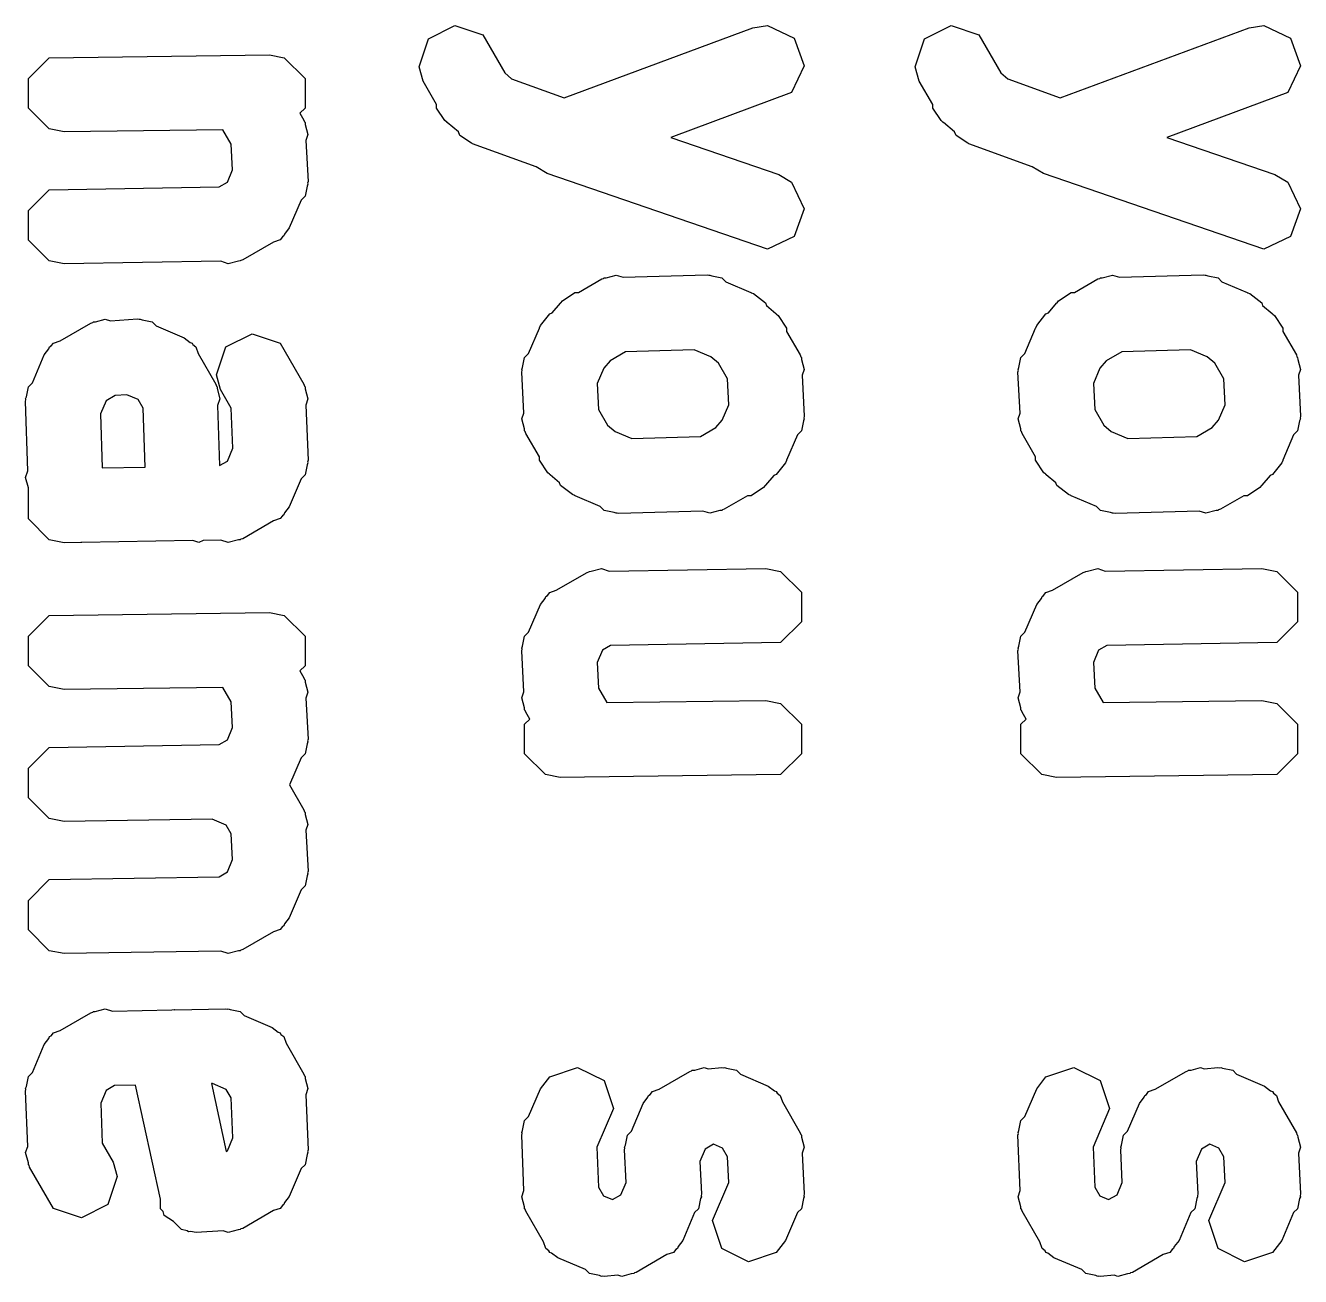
# Model space of a CAD drawing. Extents: x 161.8 to 217, y -91.7 to -65.8.
# Drawn here: x 191.603 to 192.844, y -80.673 to -79.455 of the extents above; entities that cross this region are included whole.
import ezdxf

# ---------------------------------------------------------------- set-up
doc = ezdxf.new("R2010")
doc.units = 0
doc.layers.add('BLACK', color=7, linetype='CONTINUOUS')

msp = doc.modelspace()

# ---------------------------------------------------------------- linework, layer by layer
at = {"layer": 'BLACK', "linetype": 'CONTINUOUS'}
for p, q in [((191.995267, -79.46763), (192.020939, -79.454794)), ((192.020939, -79.454794), (192.048166, -79.463869)), ((192.127325, -79.525095), (192.310984, -79.456884)), ((192.310984, -79.456884), (192.325459, -79.454746)), ((192.325459, -79.454746), (192.351397, -79.467032)), ((192.47825, -79.46763), (192.503922, -79.454794)), ((192.503922, -79.454794), (192.531149, -79.463869)), ((192.610308, -79.525095), (192.793967, -79.456884)), ((192.793967, -79.456884), (192.808442, -79.454746)), ((192.808442, -79.454746), (192.83438, -79.467032)), ((191.986192, -79.494857), (191.995267, -79.46763)), ((192.048166, -79.463869), (192.069588, -79.500831)), ((192.351397, -79.467032), (192.36105, -79.494062)), ((192.469175, -79.494857), (192.47825, -79.46763)), ((192.531149, -79.463869), (192.552571, -79.500831)), ((192.83438, -79.467032), (192.844033, -79.494062)), ((191.626263, -79.486125), (191.840614, -79.48327)), ((191.840614, -79.48327), (191.854965, -79.486125)), ((191.605969, -79.506419), (191.626263, -79.486125)), ((191.854965, -79.486125), (191.875259, -79.506419)), ((191.990056, -79.50897), (191.986192, -79.494857)), ((192.36105, -79.494062), (192.348764, -79.519999)), ((192.473039, -79.50897), (192.469175, -79.494857)), ((192.844033, -79.494062), (192.831747, -79.519999)), ((191.605969, -79.535121), (191.605969, -79.506419)), ((191.875259, -79.506419), (191.875259, -79.535121)), ((192.069588, -79.500831), (192.076288, -79.506509)), ((192.076288, -79.506509), (192.127325, -79.525095)), ((192.552571, -79.500831), (192.559271, -79.506509)), ((192.559271, -79.506509), (192.610308, -79.525095)), ((192.003237, -79.531713), (191.990056, -79.50897)), ((192.348764, -79.519999), (192.231117, -79.563693)), ((192.48622, -79.531713), (192.473039, -79.50897)), ((192.831747, -79.519999), (192.7141, -79.563693)), ((192.003237, -79.535119), (192.003237, -79.531713)), ((192.48622, -79.535119), (192.48622, -79.531713)), ((191.626263, -79.555415), (191.605969, -79.535121)), ((191.875259, -79.535121), (191.870254, -79.540125)), ((191.870254, -79.540125), (191.874155, -79.546856)), ((192.011366, -79.547286), (192.003237, -79.535119)), ((192.494349, -79.547286), (192.48622, -79.535119)), ((191.640614, -79.55827), (191.626263, -79.555415)), ((191.795326, -79.556209), (191.640614, -79.55827)), ((191.803442, -79.570212), (191.795326, -79.556209)), ((191.874155, -79.546856), (191.874651, -79.548668)), ((191.874651, -79.548668), (191.875259, -79.549276)), ((191.875259, -79.549276), (191.875357, -79.551246)), ((191.875357, -79.551246), (191.87802, -79.560969)), ((192.013128, -79.548779), (192.011366, -79.547286)), ((192.013314, -79.5491), (192.013128, -79.548779)), ((192.013631, -79.549205), (192.013314, -79.5491)), ((192.024479, -79.558398), (192.013631, -79.549205)), ((192.496111, -79.548779), (192.494349, -79.547286)), ((192.496297, -79.5491), (192.496111, -79.548779)), ((192.496614, -79.549205), (192.496297, -79.5491)), ((192.507462, -79.558398), (192.496614, -79.549205)), ((191.804694, -79.595306), (191.803442, -79.570212)), ((191.87802, -79.560969), (191.876126, -79.56665)), ((191.876126, -79.56665), (191.878114, -79.606484)), ((192.025977, -79.561893), (192.024479, -79.558398)), ((192.037293, -79.569257), (192.025977, -79.561893)), ((192.037817, -79.569701), (192.037293, -79.569257)), ((192.037975, -79.569701), (192.037817, -79.569701)), ((192.038241, -79.569874), (192.037975, -79.569701)), ((192.099988, -79.592359), (192.038241, -79.569874)), ((192.231117, -79.563693), (192.33621, -79.599741)), ((192.50896, -79.561893), (192.507462, -79.558398)), ((192.520276, -79.569257), (192.50896, -79.561893)), ((192.5208, -79.569701), (192.520276, -79.569257)), ((192.520958, -79.569701), (192.5208, -79.569701)), ((192.521224, -79.569874), (192.520958, -79.569701)), ((192.582971, -79.592359), (192.521224, -79.569874)), ((192.7141, -79.563693), (192.819193, -79.599741)), ((191.799601, -79.607284), (191.804694, -79.595306)), ((192.110984, -79.598942), (192.099988, -79.592359)), ((192.593967, -79.598942), (192.582971, -79.592359)), ((191.79156, -79.611945), (191.799601, -79.607284)), ((191.878114, -79.606484), (191.877747, -79.608327)), ((192.32546, -79.67251), (192.110984, -79.598942)), ((192.33621, -79.599741), (192.348765, -79.607256)), ((192.348765, -79.607256), (192.361051, -79.633194)), ((192.808443, -79.67251), (192.593967, -79.598942)), ((192.819193, -79.599741), (192.831748, -79.607256)), ((192.831748, -79.607256), (192.844034, -79.633194)), ((191.605969, -79.634991), (191.626263, -79.614697)), ((191.626263, -79.614697), (191.79156, -79.611945)), ((191.877203, -79.611059), (191.875259, -79.620835)), ((191.878019, -79.609142), (191.877203, -79.611059)), ((191.877747, -79.608327), (191.878019, -79.609142)), ((191.87141, -79.624683), (191.859869, -79.651827)), ((191.875259, -79.620835), (191.87141, -79.624683)), ((191.605969, -79.663693), (191.605969, -79.634991)), ((192.361051, -79.633194), (192.351397, -79.660224)), ((192.844034, -79.633194), (192.83438, -79.660224)), ((191.859869, -79.651827), (191.855291, -79.657724)), ((191.626263, -79.683987), (191.605969, -79.663693)), ((191.844475, -79.665526), (191.814528, -79.682883)), ((191.850897, -79.663386), (191.844475, -79.665526)), ((191.853127, -79.660511), (191.850897, -79.663386)), ((191.854658, -79.659625), (191.853127, -79.660511)), ((191.855291, -79.657724), (191.854658, -79.659625)), ((192.351397, -79.660224), (192.32546, -79.67251)), ((192.83438, -79.660224), (192.808443, -79.67251)), ((191.640614, -79.686842), (191.626263, -79.683987)), ((191.793084, -79.684303), (191.640614, -79.686842)), ((191.800415, -79.686747), (191.793084, -79.684303)), ((191.810391, -79.684015), (191.800415, -79.686747)), ((191.812108, -79.683987), (191.810391, -79.684015)), ((191.812715, -79.683379), (191.812108, -79.683987)), ((191.814528, -79.682883), (191.812715, -79.683379)), ((192.141224, -79.714695), (192.163969, -79.701514)), ((192.163969, -79.701514), (192.165781, -79.701017)), ((192.165781, -79.701017), (192.166389, -79.70041)), ((192.166389, -79.70041), (192.168188, -79.700358)), ((192.168188, -79.700358), (192.178082, -79.69765)), ((192.178082, -79.69765), (192.184786, -79.699885)), ((192.184786, -79.699885), (192.266454, -79.697555)), ((192.266454, -79.697555), (192.268296, -79.697921)), ((192.268296, -79.697921), (192.269112, -79.69765)), ((192.269112, -79.69765), (192.271029, -79.698465)), ((192.271029, -79.698465), (192.280805, -79.70041)), ((192.280805, -79.70041), (192.284653, -79.704258)), ((192.284653, -79.704258), (192.3092, -79.714696)), ((192.624207, -79.714695), (192.646952, -79.701514)), ((192.646952, -79.701514), (192.648764, -79.701017)), ((192.648764, -79.701017), (192.649372, -79.70041)), ((192.649372, -79.70041), (192.651171, -79.700358)), ((192.651171, -79.700358), (192.661065, -79.69765)), ((192.661065, -79.69765), (192.667769, -79.699885)), ((192.667769, -79.699885), (192.749437, -79.697555)), ((192.749437, -79.697555), (192.751279, -79.697921)), ((192.751279, -79.697921), (192.752095, -79.69765)), ((192.752095, -79.69765), (192.754012, -79.698465)), ((192.754012, -79.698465), (192.763788, -79.70041)), ((192.763788, -79.70041), (192.767636, -79.704258)), ((192.767636, -79.704258), (192.792183, -79.714696)), ((192.125651, -79.722825), (192.137817, -79.714696)), ((192.137817, -79.714696), (192.141224, -79.714695)), ((192.3092, -79.714696), (192.309375, -79.714696)), ((192.309375, -79.714696), (192.309551, -79.714845)), ((192.309551, -79.714845), (192.311796, -79.7158)), ((192.311796, -79.7158), (192.323355, -79.724772)), ((192.608634, -79.722825), (192.6208, -79.714696)), ((192.6208, -79.714696), (192.624207, -79.714695)), ((192.792183, -79.714696), (192.792358, -79.714696)), ((192.792358, -79.714696), (192.792534, -79.714845)), ((192.792534, -79.714845), (192.794779, -79.7158)), ((192.794779, -79.7158), (192.806338, -79.724772)), ((192.115779, -79.734475), (192.123732, -79.725089)), ((192.123732, -79.725089), (192.123838, -79.724772)), ((192.123838, -79.724772), (192.124158, -79.724586)), ((192.124158, -79.724586), (192.125651, -79.722825)), ((192.323355, -79.724772), (192.324177, -79.727238)), ((192.324177, -79.727238), (192.333562, -79.735191)), ((192.598762, -79.734475), (192.606715, -79.725089)), ((192.606715, -79.725089), (192.606821, -79.724772)), ((192.606821, -79.724772), (192.607141, -79.724586)), ((192.607141, -79.724586), (192.608634, -79.722825)), ((192.806338, -79.724772), (192.80716, -79.727238)), ((192.80716, -79.727238), (192.816545, -79.735191)), ((191.63675, -79.761729), (191.6667, -79.744372)), ((191.6667, -79.744372), (191.668512, -79.743875)), ((191.668512, -79.743875), (191.66912, -79.743268)), ((191.66912, -79.743268), (191.671248, -79.743126)), ((191.671248, -79.743126), (191.680813, -79.740507)), ((191.680813, -79.740507), (191.685772, -79.74216)), ((191.685772, -79.74216), (191.712042, -79.740413)), ((191.712042, -79.740413), (191.713884, -79.740779)), ((191.713884, -79.740779), (191.7147, -79.740508)), ((191.7147, -79.740508), (191.716617, -79.741323)), ((191.716617, -79.741323), (191.726393, -79.743268)), ((191.726393, -79.743268), (191.730241, -79.747116)), ((192.104342, -79.746856), (192.113314, -79.735297)), ((192.113314, -79.735297), (192.115779, -79.734475)), ((192.333562, -79.735191), (192.33388, -79.735297)), ((192.33388, -79.735297), (192.334065, -79.735617)), ((192.334065, -79.735617), (192.335827, -79.73711)), ((192.335827, -79.73711), (192.343956, -79.749277)), ((192.587325, -79.746856), (192.596297, -79.735297)), ((192.596297, -79.735297), (192.598762, -79.734475)), ((192.816545, -79.735191), (192.816863, -79.735297)), ((192.816863, -79.735297), (192.817048, -79.735617)), ((192.817048, -79.735617), (192.81881, -79.73711)), ((192.81881, -79.73711), (192.826939, -79.749277)), ((191.730241, -79.747116), (191.757384, -79.758658)), ((191.797998, -79.76763), (191.82367, -79.754794)), ((191.82367, -79.754794), (191.850897, -79.763869)), ((192.0928, -79.773998), (192.103237, -79.749454)), ((192.103237, -79.749278), (192.103387, -79.7491)), ((192.103237, -79.749454), (192.103237, -79.749278)), ((192.103387, -79.7491), (192.104342, -79.746856)), ((192.343956, -79.749277), (192.343956, -79.752682)), ((192.343956, -79.752682), (192.357138, -79.775427)), ((192.575783, -79.773998), (192.58622, -79.749454)), ((192.58622, -79.749278), (192.58637, -79.7491)), ((192.58622, -79.749454), (192.58622, -79.749278)), ((192.58637, -79.7491), (192.587325, -79.746856)), ((192.826939, -79.749277), (192.826939, -79.752682)), ((192.826939, -79.752682), (192.840121, -79.775427)), ((191.625936, -79.769531), (191.62657, -79.76763)), ((191.62657, -79.76763), (191.6281, -79.766743)), ((191.6281, -79.766743), (191.63033, -79.76387)), ((191.63033, -79.76387), (191.63675, -79.761729)), ((191.757384, -79.758658), (191.763281, -79.763235)), ((191.763281, -79.763235), (191.765183, -79.763869)), ((191.765183, -79.763869), (191.766069, -79.765399)), ((191.766069, -79.765399), (191.768943, -79.767629)), ((191.768943, -79.767629), (191.771083, -79.774049)), ((191.788923, -79.794857), (191.797998, -79.76763)), ((191.850897, -79.763869), (191.874155, -79.804)), ((191.609817, -79.802571), (191.621359, -79.775429)), ((191.621359, -79.775429), (191.625936, -79.769531)), ((191.771083, -79.774049), (191.788441, -79.804)), ((192.087007, -79.787622), (192.088952, -79.777847)), ((192.088952, -79.777847), (192.0928, -79.773998)), ((192.172108, -79.781044), (192.165892, -79.788381)), ((192.187069, -79.772374), (192.172108, -79.781044)), ((192.254072, -79.770462), (192.187069, -79.772374)), ((192.270268, -79.777349), (192.254072, -79.770462)), ((192.277607, -79.783567), (192.270268, -79.777349)), ((192.357138, -79.775427), (192.357634, -79.777239)), ((192.357634, -79.777239), (192.358242, -79.777847)), ((192.358242, -79.777847), (192.35834, -79.779817)), ((192.35834, -79.779817), (192.361003, -79.78954)), ((192.56999, -79.787622), (192.571935, -79.777847)), ((192.571935, -79.777847), (192.575783, -79.773998)), ((192.655091, -79.781044), (192.648875, -79.788381)), ((192.670052, -79.772374), (192.655091, -79.781044)), ((192.737055, -79.770462), (192.670052, -79.772374)), ((192.753251, -79.777349), (192.737055, -79.770462)), ((192.76059, -79.783567), (192.753251, -79.777349)), ((192.840121, -79.775427), (192.840617, -79.777239)), ((192.840617, -79.777239), (192.841225, -79.777847)), ((192.841225, -79.777847), (192.841323, -79.779817)), ((192.841323, -79.779817), (192.843986, -79.78954)), ((192.086097, -79.792198), (192.086463, -79.790355)), ((192.088085, -79.832033), (192.086097, -79.792198)), ((192.086192, -79.78954), (192.087007, -79.787622)), ((192.086463, -79.790355), (192.086192, -79.78954)), ((192.165892, -79.788381), (192.159516, -79.803376)), ((192.286425, -79.798783), (192.277607, -79.783567)), ((192.361003, -79.78954), (192.359109, -79.795221)), ((192.56908, -79.792198), (192.569446, -79.790355)), ((192.571068, -79.832033), (192.56908, -79.792198)), ((192.569175, -79.78954), (192.56999, -79.787622)), ((192.569446, -79.790355), (192.569175, -79.78954)), ((192.648875, -79.788381), (192.642499, -79.803376)), ((192.769408, -79.798783), (192.76059, -79.783567)), ((192.843986, -79.78954), (192.842092, -79.795221)), ((191.604024, -79.816195), (191.605969, -79.80642)), ((191.605969, -79.80642), (191.609817, -79.802571)), ((191.788441, -79.804), (191.788937, -79.805812)), ((191.792787, -79.80897), (191.788923, -79.794857)), ((191.788937, -79.805812), (191.789545, -79.80642)), ((191.789545, -79.80642), (191.789606, -79.808255)), ((191.874155, -79.804), (191.874651, -79.805812)), ((191.874651, -79.805812), (191.875259, -79.80642)), ((191.875259, -79.80642), (191.875334, -79.808307)), ((192.159516, -79.803376), (192.160768, -79.82847)), ((192.287677, -79.823877), (192.286425, -79.798783)), ((192.359109, -79.795221), (192.361097, -79.835055)), ((192.642499, -79.803376), (192.643751, -79.82847)), ((192.77066, -79.823877), (192.769408, -79.798783)), ((192.842092, -79.795221), (192.84408, -79.835055)), ((191.603114, -79.820771), (191.60348, -79.818928)), ((191.603209, -79.818113), (191.604024, -79.816195)), ((191.60348, -79.818928), (191.603209, -79.818113)), ((191.690269, -79.81496), (191.681626, -79.819969)), ((191.701726, -79.814198), (191.690269, -79.81496)), ((191.712842, -79.818925), (191.701726, -79.814198)), ((191.717612, -79.827155), (191.712842, -79.818925)), ((191.789606, -79.808255), (191.792305, -79.818113)), ((191.792305, -79.818113), (191.790149, -79.824579)), ((191.803372, -79.827234), (191.792787, -79.80897)), ((191.875334, -79.808307), (191.878019, -79.818113)), ((191.878019, -79.818113), (191.875971, -79.824255)), ((191.605364, -79.888389), (191.603114, -79.820771)), ((191.681626, -79.819969), (191.676139, -79.832874)), ((191.719523, -79.884573), (191.717612, -79.827155)), ((191.790149, -79.824579), (191.792095, -79.883063)), ((191.804927, -79.866188), (191.803372, -79.827234)), ((191.875971, -79.824255), (191.878114, -79.877913)), ((192.160768, -79.82847), (192.169588, -79.843688)), ((192.281302, -79.838871), (192.287677, -79.823877)), ((192.643751, -79.82847), (192.652571, -79.843688)), ((192.764285, -79.838871), (192.77066, -79.823877)), ((191.676139, -79.832874), (191.677883, -79.885266)), ((192.086192, -79.837713), (192.088085, -79.832033)), ((192.088853, -79.847434), (192.086192, -79.837713)), ((192.169588, -79.843688), (192.176922, -79.849903)), ((192.275084, -79.846209), (192.281302, -79.838871)), ((192.360186, -79.83963), (192.358242, -79.849406)), ((192.361002, -79.837713), (192.360186, -79.83963)), ((192.361097, -79.835055), (192.36073, -79.836898)), ((192.36073, -79.836898), (192.361002, -79.837713)), ((192.569175, -79.837713), (192.571068, -79.832033)), ((192.571836, -79.847434), (192.569175, -79.837713)), ((192.652571, -79.843688), (192.659905, -79.849903)), ((192.758067, -79.846209), (192.764285, -79.838871)), ((192.843169, -79.83963), (192.841225, -79.849406)), ((192.843985, -79.837713), (192.843169, -79.83963)), ((192.84408, -79.835055), (192.843713, -79.836898)), ((192.843713, -79.836898), (192.843985, -79.837713)), ((192.088952, -79.849406), (192.088853, -79.847434)), ((192.089559, -79.850013), (192.088952, -79.849406)), ((192.090056, -79.851826), (192.089559, -79.850013)), ((192.103237, -79.87457), (192.090056, -79.851826)), ((192.176922, -79.849903), (192.193119, -79.85679)), ((192.193119, -79.85679), (192.260125, -79.854878)), ((192.260125, -79.854878), (192.275084, -79.846209)), ((192.354393, -79.853254), (192.343956, -79.877801)), ((192.358242, -79.849406), (192.354393, -79.853254)), ((192.571935, -79.849406), (192.571836, -79.847434)), ((192.572542, -79.850013), (192.571935, -79.849406)), ((192.573039, -79.851826), (192.572542, -79.850013)), ((192.58622, -79.87457), (192.573039, -79.851826)), ((192.659905, -79.849903), (192.676102, -79.85679)), ((192.676102, -79.85679), (192.743108, -79.854878)), ((192.743108, -79.854878), (192.758067, -79.846209)), ((192.837376, -79.853254), (192.826939, -79.877801)), ((192.841225, -79.849406), (192.837376, -79.853254)), ((191.799601, -79.878713), (191.804927, -79.866188)), ((191.792095, -79.883063), (191.799601, -79.878713)), ((191.878019, -79.880571), (191.877203, -79.882488)), ((191.878114, -79.877913), (191.877747, -79.879756)), ((191.877747, -79.879756), (191.878019, -79.880571)), ((192.103237, -79.877976), (192.103237, -79.87457)), ((192.111366, -79.890143), (192.103237, -79.877976)), ((192.342852, -79.880398), (192.33388, -79.891957)), ((192.343806, -79.878153), (192.342852, -79.880398)), ((192.343956, -79.877977), (192.343806, -79.878153)), ((192.343956, -79.877801), (192.343956, -79.877977)), ((192.58622, -79.877976), (192.58622, -79.87457)), ((192.594349, -79.890143), (192.58622, -79.877976)), ((192.825835, -79.880398), (192.816863, -79.891957)), ((192.826789, -79.878153), (192.825835, -79.880398)), ((192.826939, -79.877977), (192.826789, -79.878153)), ((192.826939, -79.877801), (192.826939, -79.877977)), ((191.603209, -79.894857), (191.605364, -79.888389)), ((191.677883, -79.885266), (191.719523, -79.884573)), ((191.875259, -79.892264), (191.87141, -79.896112)), ((191.877203, -79.882488), (191.875259, -79.892264)), ((192.113127, -79.891635), (192.111366, -79.890143)), ((192.113313, -79.891956), (192.113127, -79.891635)), ((192.11363, -79.892061), (192.113313, -79.891956)), ((192.123016, -79.900015), (192.11363, -79.892061)), ((192.331414, -79.892778), (192.323459, -79.902167)), ((192.33388, -79.891957), (192.331414, -79.892778)), ((192.59611, -79.891635), (192.594349, -79.890143)), ((192.596296, -79.891956), (192.59611, -79.891635)), ((192.596613, -79.892061), (192.596296, -79.891956)), ((192.605999, -79.900015), (192.596613, -79.892061)), ((192.814397, -79.892778), (192.806442, -79.902167)), ((192.816863, -79.891957), (192.814397, -79.892778)), ((191.605907, -79.904714), (191.603209, -79.894857)), ((191.605969, -79.906549), (191.605907, -79.904714)), ((191.87141, -79.896112), (191.859869, -79.923256)), ((192.123839, -79.902483), (192.123016, -79.900015)), ((192.135398, -79.911454), (192.123839, -79.902483)), ((192.321542, -79.90443), (192.309375, -79.912558)), ((192.323035, -79.902667), (192.321542, -79.90443)), ((192.323354, -79.902483), (192.323035, -79.902667)), ((192.323459, -79.902167), (192.323354, -79.902483)), ((192.606822, -79.902483), (192.605999, -79.900015)), ((192.618381, -79.911454), (192.606822, -79.902483)), ((192.804525, -79.90443), (192.792358, -79.912558)), ((192.806018, -79.902667), (192.804525, -79.90443)), ((192.806337, -79.902483), (192.806018, -79.902667)), ((192.806442, -79.902167), (192.806337, -79.902483)), ((191.605969, -79.935122), (191.605969, -79.906549)), ((192.137638, -79.912406), (192.135398, -79.911454)), ((192.137817, -79.912558), (192.137638, -79.912406)), ((192.137994, -79.912558), (192.137817, -79.912558)), ((192.16254, -79.922994), (192.137994, -79.912558)), ((192.305969, -79.912558), (192.283224, -79.925739)), ((192.309375, -79.912558), (192.305969, -79.912558)), ((192.620621, -79.912406), (192.618381, -79.911454)), ((192.6208, -79.912558), (192.620621, -79.912406)), ((192.620977, -79.912558), (192.6208, -79.912558)), ((192.645523, -79.922994), (192.620977, -79.912558)), ((192.788952, -79.912558), (192.766207, -79.925739)), ((192.792358, -79.912558), (192.788952, -79.912558)), ((191.855291, -79.929153), (191.854658, -79.931054)), ((191.859869, -79.923256), (191.855291, -79.929153)), ((192.166389, -79.926843), (192.16254, -79.922994)), ((192.176166, -79.928788), (192.166389, -79.926843)), ((192.178083, -79.929603), (192.176166, -79.928788)), ((192.178897, -79.929331), (192.178083, -79.929603)), ((192.18074, -79.929698), (192.178897, -79.929331)), ((192.262406, -79.927367), (192.18074, -79.929698)), ((192.269111, -79.929603), (192.262406, -79.927367)), ((192.279004, -79.926894), (192.269111, -79.929603)), ((192.280805, -79.926843), (192.279004, -79.926894)), ((192.281413, -79.926234), (192.280805, -79.926843)), ((192.283224, -79.925739), (192.281413, -79.926234)), ((192.649372, -79.926843), (192.645523, -79.922994)), ((192.659149, -79.928788), (192.649372, -79.926843)), ((192.661066, -79.929603), (192.659149, -79.928788)), ((192.66188, -79.929331), (192.661066, -79.929603)), ((192.663723, -79.929698), (192.66188, -79.929331)), ((192.745389, -79.927367), (192.663723, -79.929698)), ((192.752094, -79.929603), (192.745389, -79.927367)), ((192.761987, -79.926894), (192.752094, -79.929603)), ((192.763788, -79.926843), (192.761987, -79.926894)), ((192.764396, -79.926234), (192.763788, -79.926843)), ((192.766207, -79.925739), (192.764396, -79.926234)), ((191.626263, -79.955416), (191.605969, -79.935122)), ((191.844475, -79.936955), (191.814528, -79.954312)), ((191.850897, -79.934815), (191.844475, -79.936955)), ((191.853127, -79.93194), (191.850897, -79.934815)), ((191.854658, -79.931054), (191.853127, -79.93194)), ((191.640614, -79.958271), (191.626263, -79.955416)), ((191.812108, -79.955416), (191.810391, -79.955444)), ((191.812715, -79.954808), (191.812108, -79.955416)), ((191.814528, -79.954312), (191.812715, -79.954808)), ((191.657023, -79.957997), (191.640614, -79.958271)), ((191.657558, -79.958176), (191.657023, -79.957997)), ((191.657945, -79.957982), (191.657558, -79.958176)), ((191.765871, -79.956185), (191.657945, -79.957982)), ((191.771842, -79.958176), (191.765871, -79.956185)), ((191.776165, -79.956014), (191.771842, -79.958176)), ((191.793084, -79.955732), (191.776165, -79.956014)), ((191.800415, -79.958176), (191.793084, -79.955732)), ((191.810391, -79.955444), (191.800415, -79.958176)), ((192.119735, -80.004585), (192.149683, -79.987229)), ((192.149683, -79.987229), (192.151495, -79.986732)), ((192.151495, -79.986732), (192.152103, -79.986125)), ((192.152103, -79.986125), (192.153818, -79.986096)), ((192.153818, -79.986096), (192.163796, -79.983364)), ((192.163796, -79.983364), (192.171128, -79.985808)), ((192.171128, -79.985808), (192.323597, -79.98327)), ((192.323597, -79.98327), (192.337948, -79.986125)), ((192.337948, -79.986125), (192.358242, -80.006419)), ((192.602718, -80.004585), (192.632666, -79.987229)), ((192.632666, -79.987229), (192.634478, -79.986732)), ((192.634478, -79.986732), (192.635086, -79.986125)), ((192.635086, -79.986125), (192.636801, -79.986096)), ((192.636801, -79.986096), (192.646779, -79.983364)), ((192.646779, -79.983364), (192.654111, -79.985808)), ((192.654111, -79.985808), (192.80658, -79.98327)), ((192.80658, -79.98327), (192.820931, -79.986125)), ((192.820931, -79.986125), (192.841225, -80.006419)), ((192.113314, -80.006726), (192.119735, -80.004585)), ((192.596297, -80.006726), (192.602718, -80.004585)), ((192.104342, -80.018285), (192.108919, -80.012387)), ((192.108919, -80.012387), (192.109553, -80.010487)), ((192.109553, -80.010487), (192.111083, -80.0096)), ((192.111083, -80.0096), (192.113314, -80.006726)), ((192.358242, -80.006419), (192.358242, -80.035121)), ((192.587325, -80.018285), (192.591902, -80.012387)), ((192.591902, -80.012387), (192.592536, -80.010487)), ((192.592536, -80.010487), (192.594066, -80.0096)), ((192.594066, -80.0096), (192.596297, -80.006726)), ((192.841225, -80.006419), (192.841225, -80.035121)), ((191.605969, -80.049277), (191.626263, -80.028983)), ((191.626263, -80.028983), (191.840614, -80.026128)), ((191.840614, -80.026128), (191.854965, -80.028983)), ((191.854965, -80.028983), (191.875259, -80.049277)), ((192.0928, -80.045427), (192.104342, -80.018285)), ((192.575783, -80.045427), (192.587325, -80.018285)), ((192.358242, -80.035121), (192.337948, -80.055415)), ((192.841225, -80.035121), (192.820931, -80.055415)), ((191.605969, -80.077979), (191.605969, -80.049277)), ((191.875259, -80.049277), (191.875259, -80.077979)), ((192.087007, -80.059051), (192.088952, -80.049276)), ((192.088952, -80.049276), (192.0928, -80.045427)), ((192.56999, -80.059051), (192.571935, -80.049276)), ((192.571935, -80.049276), (192.575783, -80.045427)), ((192.086097, -80.063627), (192.086463, -80.061784)), ((192.088085, -80.103462), (192.086097, -80.063627)), ((192.086192, -80.060969), (192.087007, -80.059051)), ((192.086463, -80.061784), (192.086192, -80.060969)), ((192.164609, -80.062826), (192.159516, -80.074805)), ((192.17265, -80.058166), (192.164609, -80.062826)), ((192.337948, -80.055415), (192.17265, -80.058166)), ((192.56908, -80.063627), (192.569446, -80.061784)), ((192.571068, -80.103462), (192.56908, -80.063627)), ((192.569175, -80.060969), (192.56999, -80.059051)), ((192.569446, -80.061784), (192.569175, -80.060969)), ((192.647592, -80.062826), (192.642499, -80.074805)), ((192.655633, -80.058166), (192.647592, -80.062826)), ((192.820931, -80.055415), (192.655633, -80.058166)), ((191.626263, -80.098273), (191.605969, -80.077979)), ((191.875259, -80.077979), (191.870254, -80.082983)), ((192.159516, -80.074805), (192.160768, -80.099899)), ((192.642499, -80.074805), (192.643751, -80.099899)), ((191.870254, -80.082983), (191.874155, -80.089714)), ((191.874155, -80.089714), (191.874651, -80.091526)), ((191.874651, -80.091526), (191.875259, -80.092134)), ((191.640614, -80.101128), (191.626263, -80.098273)), ((191.795326, -80.099067), (191.640614, -80.101128)), ((191.803442, -80.11307), (191.795326, -80.099067)), ((191.875259, -80.092134), (191.875357, -80.094104)), ((191.875357, -80.094104), (191.87802, -80.103827)), ((191.87802, -80.103827), (191.876126, -80.109508)), ((192.086192, -80.109142), (192.088085, -80.103462)), ((192.160768, -80.099899), (192.168884, -80.113902)), ((192.569175, -80.109142), (192.571068, -80.103462)), ((192.643751, -80.099899), (192.651867, -80.113902)), ((191.804694, -80.138164), (191.803442, -80.11307)), ((191.876126, -80.109508), (191.878114, -80.149342)), ((192.088853, -80.118863), (192.086192, -80.109142)), ((192.168884, -80.113902), (192.323597, -80.111842)), ((192.323597, -80.111842), (192.337948, -80.114697)), ((192.337948, -80.114697), (192.358242, -80.134991)), ((192.571836, -80.118863), (192.569175, -80.109142)), ((192.651867, -80.113902), (192.80658, -80.111842)), ((192.80658, -80.111842), (192.820931, -80.114697)), ((192.820931, -80.114697), (192.841225, -80.134991)), ((192.088952, -80.120835), (192.088853, -80.118863)), ((192.089559, -80.121442), (192.088952, -80.120835)), ((192.090056, -80.123255), (192.089559, -80.121442)), ((192.093956, -80.129986), (192.090056, -80.123255)), ((192.571935, -80.120835), (192.571836, -80.118863)), ((192.572542, -80.121442), (192.571935, -80.120835)), ((192.573039, -80.123255), (192.572542, -80.121442)), ((192.576939, -80.129986), (192.573039, -80.123255)), ((191.799601, -80.150142), (191.804694, -80.138164)), ((192.088952, -80.134991), (192.093956, -80.129986)), ((192.088952, -80.163693), (192.088952, -80.134991)), ((192.358242, -80.134991), (192.358242, -80.163693)), ((192.571935, -80.134991), (192.576939, -80.129986)), ((192.571935, -80.163693), (192.571935, -80.134991)), ((192.841225, -80.134991), (192.841225, -80.163693)), ((191.79156, -80.154803), (191.799601, -80.150142)), ((191.877203, -80.153917), (191.875259, -80.163693)), ((191.878019, -80.152), (191.877203, -80.153917)), ((191.878114, -80.149342), (191.877747, -80.151185)), ((191.877747, -80.151185), (191.878019, -80.152)), ((191.605969, -80.177849), (191.626263, -80.157555)), ((191.626263, -80.157555), (191.79156, -80.154803)), ((191.875259, -80.163693), (191.87141, -80.167541)), ((192.109246, -80.183987), (192.088952, -80.163693)), ((192.358242, -80.163693), (192.337948, -80.183987)), ((192.592229, -80.183987), (192.571935, -80.163693)), ((192.841225, -80.163693), (192.820931, -80.183987)), ((191.605969, -80.206551), (191.605969, -80.177849)), ((191.87141, -80.167541), (191.860126, -80.194079)), ((192.123597, -80.186842), (192.109246, -80.183987)), ((192.337948, -80.183987), (192.123597, -80.186842)), ((192.60658, -80.186842), (192.592229, -80.183987)), ((192.820931, -80.183987), (192.60658, -80.186842)), ((191.860126, -80.194079), (191.874155, -80.218286)), ((191.626263, -80.226845), (191.605969, -80.206551)), ((191.640614, -80.2297), (191.626263, -80.226845)), ((191.784658, -80.227301), (191.640614, -80.2297)), ((191.798556, -80.233211), (191.784658, -80.227301)), ((191.874155, -80.218286), (191.874651, -80.220098)), ((191.874651, -80.220098), (191.875259, -80.220706)), ((191.875259, -80.220706), (191.875357, -80.222677)), ((191.875357, -80.222677), (191.878019, -80.232399)), ((191.803442, -80.241642), (191.798556, -80.233211)), ((191.878019, -80.232399), (191.876125, -80.238077)), ((191.876125, -80.238077), (191.878114, -80.277914)), ((191.804694, -80.266735), (191.803442, -80.241642)), ((191.799601, -80.278713), (191.804694, -80.266735)), ((191.878114, -80.277914), (191.877747, -80.279755)), ((191.605969, -80.30642), (191.626263, -80.286126)), ((191.626263, -80.286126), (191.79156, -80.283374)), ((191.79156, -80.283374), (191.799601, -80.278713)), ((191.877202, -80.282493), (191.875259, -80.292265)), ((191.87802, -80.280572), (191.877202, -80.282493)), ((191.877747, -80.279755), (191.87802, -80.280572)), ((191.871411, -80.296112), (191.859869, -80.323256)), ((191.875259, -80.292265), (191.871411, -80.296112)), ((191.605969, -80.335122), (191.605969, -80.30642)), ((191.859869, -80.323256), (191.855291, -80.329153)), ((191.626263, -80.355416), (191.605969, -80.335122)), ((191.844475, -80.336955), (191.814528, -80.354312)), ((191.850897, -80.334815), (191.844475, -80.336955)), ((191.853127, -80.33194), (191.850897, -80.334815)), ((191.854658, -80.331054), (191.853127, -80.33194)), ((191.855291, -80.329153), (191.854658, -80.331054)), ((191.640614, -80.358271), (191.626263, -80.355416)), ((191.793084, -80.355732), (191.640614, -80.358271)), ((191.800415, -80.358176), (191.793084, -80.355732)), ((191.810391, -80.355444), (191.800415, -80.358176)), ((191.812108, -80.355416), (191.810391, -80.355444)), ((191.812715, -80.354808), (191.812108, -80.355416)), ((191.814528, -80.354312), (191.812715, -80.354808)), ((191.670873, -80.414658), (191.680813, -80.411936)), ((191.680813, -80.411936), (191.687848, -80.414281)), ((191.687848, -80.414281), (191.745677, -80.412997)), ((191.745677, -80.412997), (191.747892, -80.412555)), ((191.747892, -80.412555), (191.748463, -80.412936)), ((191.748463, -80.412936), (191.797757, -80.411842)), ((191.797757, -80.411842), (191.799599, -80.412208)), ((191.799599, -80.412208), (191.800415, -80.411937)), ((191.800415, -80.411937), (191.802332, -80.412752)), ((191.802332, -80.412752), (191.812108, -80.414697)), ((191.63675, -80.433158), (191.6667, -80.415801)), ((191.6667, -80.415801), (191.668512, -80.415304)), ((191.668512, -80.415304), (191.66912, -80.414697)), ((191.66912, -80.414697), (191.670873, -80.414658)), ((191.812108, -80.414697), (191.815956, -80.418545)), ((191.815956, -80.418545), (191.843099, -80.430087)), ((191.625936, -80.44096), (191.62657, -80.439059)), ((191.62657, -80.439059), (191.6281, -80.438172)), ((191.6281, -80.438172), (191.63033, -80.435299)), ((191.63033, -80.435299), (191.63675, -80.433158)), ((191.843099, -80.430087), (191.848996, -80.434664)), ((191.848996, -80.434664), (191.850897, -80.435298)), ((191.850897, -80.435298), (191.851783, -80.436828)), ((191.851783, -80.436828), (191.854658, -80.439059)), ((191.854658, -80.439059), (191.856798, -80.445481)), ((191.609817, -80.474), (191.621359, -80.446858)), ((191.621359, -80.446858), (191.625936, -80.44096)), ((191.856798, -80.445481), (191.874155, -80.475429)), ((191.605969, -80.477849), (191.609817, -80.474)), ((191.874155, -80.475429), (191.874651, -80.477241)), ((192.113313, -80.478155), (192.140541, -80.469079)), ((192.140541, -80.469079), (192.166212, -80.481915)), ((192.219733, -80.4903), (192.249683, -80.472943)), ((192.249683, -80.472943), (192.251495, -80.472446)), ((192.251495, -80.472446), (192.252103, -80.471839)), ((192.252103, -80.471839), (192.254636, -80.471586)), ((192.254636, -80.471586), (192.263796, -80.469078)), ((192.263796, -80.469078), (192.267479, -80.470305)), ((192.267479, -80.470305), (192.28074, -80.468984)), ((192.28074, -80.468984), (192.282582, -80.46935)), ((192.282582, -80.46935), (192.283398, -80.469079)), ((192.283398, -80.469079), (192.285315, -80.469894)), ((192.285315, -80.469894), (192.295091, -80.471839)), ((192.295091, -80.471839), (192.298939, -80.475687)), ((192.298939, -80.475687), (192.326082, -80.487229)), ((192.596296, -80.478155), (192.623524, -80.469079)), ((192.623524, -80.469079), (192.649195, -80.481915)), ((192.702716, -80.4903), (192.732666, -80.472943)), ((192.732666, -80.472943), (192.734478, -80.472446)), ((192.734478, -80.472446), (192.735086, -80.471839)), ((192.735086, -80.471839), (192.737619, -80.471586)), ((192.737619, -80.471586), (192.746779, -80.469078)), ((192.746779, -80.469078), (192.750462, -80.470305)), ((192.750462, -80.470305), (192.763723, -80.468984)), ((192.763723, -80.468984), (192.765565, -80.46935)), ((192.765565, -80.46935), (192.766381, -80.469079)), ((192.766381, -80.469079), (192.768298, -80.469894)), ((192.768298, -80.469894), (192.778074, -80.471839)), ((192.778074, -80.471839), (192.781922, -80.475687)), ((192.781922, -80.475687), (192.809065, -80.487229)), ((191.603209, -80.489542), (191.604024, -80.487624)), ((191.604024, -80.487624), (191.605969, -80.477849)), ((191.689729, -80.486703), (191.681626, -80.491398)), ((191.710302, -80.486246), (191.689729, -80.486703)), ((191.73454, -80.597116), (191.710302, -80.486246)), ((191.784997, -80.484588), (191.784043, -80.484609)), ((191.784043, -80.484609), (191.798508, -80.550776)), ((191.798556, -80.490354), (191.784997, -80.484588)), ((191.874651, -80.477241), (191.875259, -80.477849)), ((191.875259, -80.477849), (191.875334, -80.479736)), ((191.875334, -80.479736), (191.878019, -80.489542)), ((192.104342, -80.489714), (192.113313, -80.478155)), ((192.166212, -80.481915), (192.175288, -80.509142)), ((192.326082, -80.487229), (192.331979, -80.491806)), ((192.587325, -80.489714), (192.596296, -80.478155)), ((192.649195, -80.481915), (192.658271, -80.509142)), ((192.809065, -80.487229), (192.814962, -80.491806)), ((191.603114, -80.4922), (191.60348, -80.490357)), ((191.605256, -80.545856), (191.603114, -80.4922)), ((191.60348, -80.490357), (191.603209, -80.489542)), ((191.681626, -80.491398), (191.6763, -80.503925)), ((191.803372, -80.498663), (191.798556, -80.490354)), ((191.804927, -80.537617), (191.803372, -80.498663)), ((191.878019, -80.489542), (191.875971, -80.495684)), ((191.875971, -80.495684), (191.878114, -80.549342)), ((192.0928, -80.516856), (192.104342, -80.489714)), ((192.204342, -80.504), (192.208919, -80.498102)), ((192.208919, -80.498102), (192.209553, -80.496201)), ((192.209553, -80.496201), (192.211083, -80.495314)), ((192.211083, -80.495314), (192.213313, -80.492441)), ((192.213313, -80.492441), (192.219733, -80.4903)), ((192.331979, -80.491806), (192.33388, -80.49244)), ((192.33388, -80.49244), (192.334766, -80.49397)), ((192.334766, -80.49397), (192.337641, -80.496201)), ((192.337641, -80.496201), (192.339781, -80.502623)), ((192.575783, -80.516856), (192.587325, -80.489714)), ((192.687325, -80.504), (192.691902, -80.498102)), ((192.691902, -80.498102), (192.692536, -80.496201)), ((192.692536, -80.496201), (192.694066, -80.495314)), ((192.694066, -80.495314), (192.696296, -80.492441)), ((192.696296, -80.492441), (192.702716, -80.4903)), ((192.814962, -80.491806), (192.816863, -80.49244)), ((192.816863, -80.49244), (192.817749, -80.49397)), ((192.817749, -80.49397), (192.820624, -80.496201)), ((192.820624, -80.496201), (192.822764, -80.502623)), ((191.6763, -80.503925), (191.677855, -80.542878)), ((192.175288, -80.509142), (192.159283, -80.546781)), ((192.1928, -80.531142), (192.204342, -80.504)), ((192.339781, -80.502623), (192.357138, -80.532571)), ((192.658271, -80.509142), (192.642266, -80.546781)), ((192.675783, -80.531142), (192.687325, -80.504)), ((192.822764, -80.502623), (192.840121, -80.532571)), ((192.087007, -80.53048), (192.088952, -80.520705)), ((192.088952, -80.520705), (192.0928, -80.516856)), ((192.56999, -80.53048), (192.571935, -80.520705)), ((192.571935, -80.520705), (192.575783, -80.516856)), ((191.799601, -80.550142), (191.804927, -80.537617)), ((192.086097, -80.535056), (192.086463, -80.533213)), ((192.088239, -80.588713), (192.086097, -80.535056)), ((192.086192, -80.532398), (192.087007, -80.53048)), ((192.086463, -80.533213), (192.086192, -80.532398)), ((192.187007, -80.544766), (192.188952, -80.534991)), ((192.188952, -80.534991), (192.1928, -80.531142)), ((192.357138, -80.532571), (192.357634, -80.534383)), ((192.357634, -80.534383), (192.358242, -80.534991)), ((192.358242, -80.534991), (192.35834, -80.536962)), ((192.35834, -80.536962), (192.361002, -80.546684)), ((192.56908, -80.535056), (192.569446, -80.533213)), ((192.571222, -80.588713), (192.56908, -80.535056)), ((192.569175, -80.532398), (192.56999, -80.53048)), ((192.569446, -80.533213), (192.569175, -80.532398)), ((192.66999, -80.544766), (192.671935, -80.534991)), ((192.671935, -80.534991), (192.675783, -80.531142)), ((192.840121, -80.532571), (192.840617, -80.534383)), ((192.840617, -80.534383), (192.841225, -80.534991)), ((192.841225, -80.534991), (192.841323, -80.536962)), ((192.841323, -80.536962), (192.843985, -80.546684)), ((191.603209, -80.552), (191.605256, -80.545856)), ((191.677855, -80.542878), (191.688441, -80.561143)), ((191.798508, -80.550776), (191.799601, -80.550142)), ((191.878114, -80.549342), (191.877747, -80.551185)), ((192.159283, -80.546781), (192.160838, -80.585735)), ((192.186097, -80.549342), (192.186463, -80.547499)), ((192.187677, -80.58102), (192.186097, -80.549342)), ((192.186192, -80.546684), (192.187007, -80.544766)), ((192.186463, -80.547499), (192.186192, -80.546684)), ((192.264609, -80.54854), (192.259516, -80.56052)), ((192.272813, -80.543786), (192.264609, -80.54854)), ((192.281539, -80.547496), (192.272813, -80.543786)), ((192.286425, -80.555927), (192.281539, -80.547496)), ((192.361002, -80.546684), (192.359108, -80.552362)), ((192.642266, -80.546781), (192.643821, -80.585735)), ((192.66908, -80.549342), (192.669446, -80.547499)), ((192.67066, -80.58102), (192.66908, -80.549342)), ((192.669175, -80.546684), (192.66999, -80.544766)), ((192.669446, -80.547499), (192.669175, -80.546684)), ((192.747592, -80.54854), (192.742499, -80.56052)), ((192.755796, -80.543786), (192.747592, -80.54854)), ((192.764522, -80.547496), (192.755796, -80.543786)), ((192.769408, -80.555927), (192.764522, -80.547496)), ((192.843985, -80.546684), (192.842091, -80.552362)), ((191.605893, -80.561805), (191.603209, -80.552)), ((191.605969, -80.563693), (191.605893, -80.561805)), ((191.688441, -80.561143), (191.692305, -80.575256)), ((191.877203, -80.553917), (191.875259, -80.563693)), ((191.878019, -80.552), (191.877203, -80.553917)), ((191.877747, -80.551185), (191.878019, -80.552)), ((192.259516, -80.56052), (192.261097, -80.592199)), ((192.287677, -80.58102), (192.286425, -80.555927)), ((192.359108, -80.552362), (192.361097, -80.592199)), ((192.742499, -80.56052), (192.74408, -80.592199)), ((192.77066, -80.58102), (192.769408, -80.555927)), ((192.842091, -80.552362), (192.84408, -80.592199)), ((191.606576, -80.5643), (191.605969, -80.563693)), ((191.607073, -80.566113), (191.606576, -80.5643)), ((191.63033, -80.606243), (191.607073, -80.566113)), ((191.692305, -80.575256), (191.683229, -80.602483)), ((191.87141, -80.567541), (191.859869, -80.594685)), ((191.875259, -80.563693), (191.87141, -80.567541)), ((192.160838, -80.585735), (192.165654, -80.594043)), ((192.182584, -80.592998), (192.187677, -80.58102)), ((192.271906, -80.618112), (192.287677, -80.58102)), ((192.643821, -80.585735), (192.648637, -80.594043)), ((192.665567, -80.592998), (192.67066, -80.58102)), ((192.754889, -80.618112), (192.77066, -80.58102)), ((191.73454, -80.606551), (191.73454, -80.597116)), ((191.855291, -80.600582), (191.854658, -80.602483)), ((191.859869, -80.594685), (191.855291, -80.600582)), ((192.086192, -80.594857), (192.088239, -80.588713)), ((192.088876, -80.604662), (192.086192, -80.594857)), ((192.165654, -80.594043), (192.174379, -80.597753)), ((192.174379, -80.597753), (192.182584, -80.592998)), ((192.260185, -80.596778), (192.258242, -80.60655)), ((192.261003, -80.594857), (192.260185, -80.596778)), ((192.261097, -80.592199), (192.26073, -80.59404)), ((192.26073, -80.59404), (192.261003, -80.594857)), ((192.360185, -80.596778), (192.358242, -80.60655)), ((192.361003, -80.594857), (192.360185, -80.596778)), ((192.361097, -80.592199), (192.36073, -80.59404)), ((192.36073, -80.59404), (192.361003, -80.594857)), ((192.569175, -80.594857), (192.571222, -80.588713)), ((192.571859, -80.604662), (192.569175, -80.594857)), ((192.648637, -80.594043), (192.657362, -80.597753)), ((192.657362, -80.597753), (192.665567, -80.592998)), ((192.743168, -80.596778), (192.741225, -80.60655)), ((192.743986, -80.594857), (192.743168, -80.596778)), ((192.74408, -80.592199), (192.743713, -80.59404)), ((192.743713, -80.59404), (192.743986, -80.594857)), ((192.843168, -80.596778), (192.841225, -80.60655)), ((192.843986, -80.594857), (192.843168, -80.596778)), ((192.84408, -80.592199), (192.843713, -80.59404)), ((192.843713, -80.59404), (192.843986, -80.594857)), ((191.657558, -80.615319), (191.63033, -80.606243)), ((191.683229, -80.602483), (191.657558, -80.615319)), ((191.737179, -80.60919), (191.73454, -80.606551)), ((191.738027, -80.613067), (191.737179, -80.60919)), ((191.747114, -80.619125), (191.738027, -80.613067)), ((191.844475, -80.608384), (191.814528, -80.625741)), ((191.850897, -80.606244), (191.844475, -80.608384)), ((191.853127, -80.603369), (191.850897, -80.606244)), ((191.854658, -80.602483), (191.853127, -80.603369)), ((192.088952, -80.60655), (192.088876, -80.604662)), ((192.089559, -80.607157), (192.088952, -80.60655)), ((192.090056, -80.60897), (192.089559, -80.607157)), ((192.107412, -80.638917), (192.090056, -80.60897)), ((192.254394, -80.610397), (192.242852, -80.637541)), ((192.258242, -80.60655), (192.254394, -80.610397)), ((192.354394, -80.610397), (192.342852, -80.637541)), ((192.358242, -80.60655), (192.354394, -80.610397)), ((192.571935, -80.60655), (192.571859, -80.604662)), ((192.572542, -80.607157), (192.571935, -80.60655)), ((192.573039, -80.60897), (192.572542, -80.607157)), ((192.590395, -80.638917), (192.573039, -80.60897)), ((192.737377, -80.610397), (192.725835, -80.637541)), ((192.741225, -80.60655), (192.737377, -80.610397)), ((192.837377, -80.610397), (192.825835, -80.637541)), ((192.841225, -80.60655), (192.837377, -80.610397)), ((191.754834, -80.626845), (191.747114, -80.619125)), ((192.280981, -80.645339), (192.271906, -80.618112)), ((192.763964, -80.645339), (192.754889, -80.618112)), ((191.760335, -80.627939), (191.754834, -80.626845)), ((191.761907, -80.628987), (191.760335, -80.627939)), ((191.763749, -80.628618), (191.761907, -80.628987)), ((191.769185, -80.6297), (191.763749, -80.628618)), ((191.795457, -80.627952), (191.769185, -80.6297)), ((191.800415, -80.629605), (191.795457, -80.627952)), ((191.809978, -80.626986), (191.800415, -80.629605)), ((191.812108, -80.626845), (191.809978, -80.626986)), ((191.812715, -80.626237), (191.812108, -80.626845)), ((191.814528, -80.625741), (191.812715, -80.626237)), ((192.242852, -80.637541), (192.238274, -80.643438)), ((192.342852, -80.637541), (192.33388, -80.6491)), ((192.725835, -80.637541), (192.721257, -80.643438)), ((192.825835, -80.637541), (192.816863, -80.6491)), ((192.109553, -80.645339), (192.107412, -80.638917)), ((192.112427, -80.647569), (192.109553, -80.645339)), ((192.113314, -80.6491), (192.112427, -80.647569)), ((192.115214, -80.649733), (192.113314, -80.6491)), ((192.121112, -80.654311), (192.115214, -80.649733)), ((192.23388, -80.6491), (192.227458, -80.65124)), ((192.23611, -80.646225), (192.23388, -80.6491)), ((192.237641, -80.645339), (192.23611, -80.646225)), ((192.238274, -80.643438), (192.237641, -80.645339)), ((192.306653, -80.658175), (192.280981, -80.645339)), ((192.33388, -80.6491), (192.306653, -80.658175)), ((192.592536, -80.645339), (192.590395, -80.638917)), ((192.59541, -80.647569), (192.592536, -80.645339)), ((192.596297, -80.6491), (192.59541, -80.647569)), ((192.598197, -80.649733), (192.596297, -80.6491)), ((192.604095, -80.654311), (192.598197, -80.649733)), ((192.716863, -80.6491), (192.710441, -80.65124)), ((192.719093, -80.646225), (192.716863, -80.6491)), ((192.720624, -80.645339), (192.719093, -80.646225)), ((192.721257, -80.643438), (192.720624, -80.645339)), ((192.789636, -80.658175), (192.763964, -80.645339)), ((192.816863, -80.6491), (192.789636, -80.658175)), ((192.148255, -80.665853), (192.121112, -80.654311)), ((192.227458, -80.65124), (192.197511, -80.668597)), ((192.631238, -80.665853), (192.604095, -80.654311)), ((192.710441, -80.65124), (192.680494, -80.668597)), ((192.152103, -80.669701), (192.148255, -80.665853)), ((192.161874, -80.671644), (192.152103, -80.669701)), ((192.163796, -80.672462), (192.161874, -80.671644)), ((192.164612, -80.672189), (192.163796, -80.672462)), ((192.166454, -80.672556), (192.164612, -80.672189)), ((192.179716, -80.671233), (192.166454, -80.672556)), ((192.183398, -80.672461), (192.179716, -80.671233)), ((192.192555, -80.669953), (192.183398, -80.672461)), ((192.195091, -80.669701), (192.192555, -80.669953)), ((192.195698, -80.669093), (192.195091, -80.669701)), ((192.197511, -80.668597), (192.195698, -80.669093)), ((192.635086, -80.669701), (192.631238, -80.665853)), ((192.644857, -80.671644), (192.635086, -80.669701)), ((192.646779, -80.672462), (192.644857, -80.671644)), ((192.647595, -80.672189), (192.646779, -80.672462)), ((192.649437, -80.672556), (192.647595, -80.672189)), ((192.662699, -80.671233), (192.649437, -80.672556)), ((192.666381, -80.672461), (192.662699, -80.671233)), ((192.675538, -80.669953), (192.666381, -80.672461)), ((192.678074, -80.669701), (192.675538, -80.669953)), ((192.678681, -80.669093), (192.678074, -80.669701)), ((192.680494, -80.668597), (192.678681, -80.669093))]:
    msp.add_line(p, q, dxfattribs=at)

doc.saveas('drawing.dxf')
